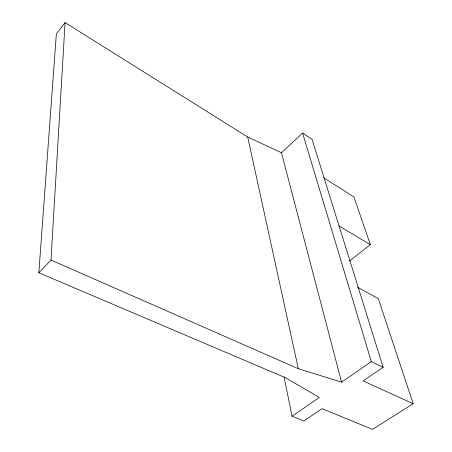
<?xml version="1.0" encoding="UTF-8"?>
<svg xmlns="http://www.w3.org/2000/svg" width="452" height="452" viewBox="0 0 452 452"><rect width="100%" height="100%" fill="white"/><g stroke="black" fill="none" stroke-linecap="round" stroke-linejoin="round"><path stroke-width="0.68" d="M292.015 416.269L319.332 397.461L285.715 377.849L38.844 272.754L50.98 260.047L65.082 22.6L247.702 137.018L281.455 152.714L341.559 382.16L371.341 361.662L383.143 367.312L363.092 380.895L413.156 403.698L372.504 429.4L322.073 408.67L303.942 420.948L292.015 416.269L284.088 376.838M38.844 272.754L56.359 33.872L65.082 22.6M281.455 152.714L302.597 133.08L312.061 139.357L383.143 367.312M349.452 261.053L370.352 244.639L353.944 196.953L323.694 177.805M50.98 260.047L298.32 368.696L341.559 382.16M357.526 287.286L378.324 298.636L413.156 403.698M338.847 225.876L370.352 244.639M302.597 133.08L371.341 361.662M247.702 137.018L298.32 368.696"/></g></svg>
